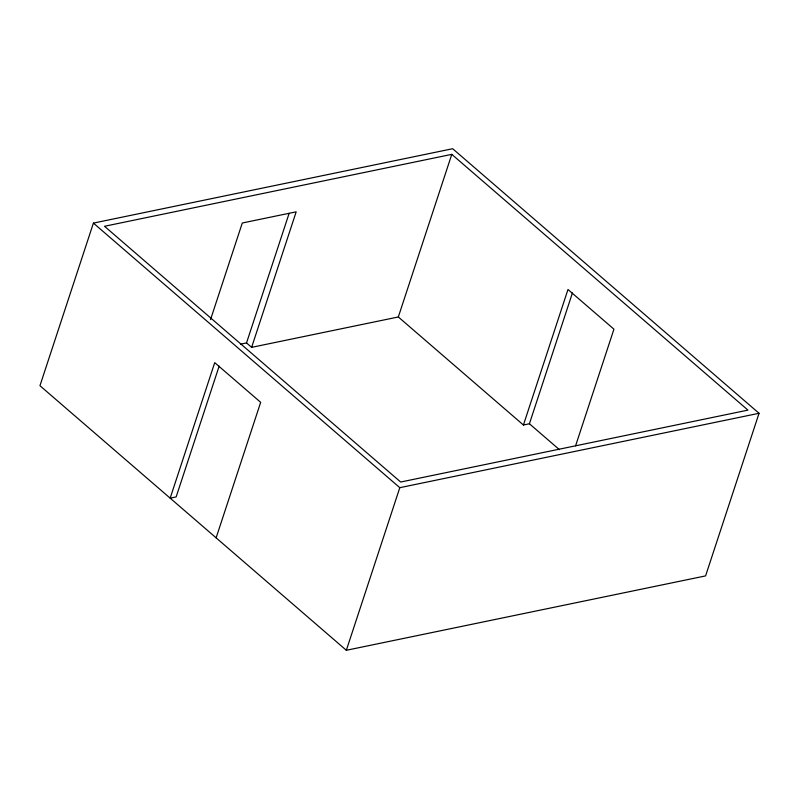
<?xml version="1.0" encoding="UTF-8"?>
<svg xmlns="http://www.w3.org/2000/svg" width="799" height="799" viewBox="0 0 799 799"><rect width="100%" height="100%" fill="white"/><g stroke="black" fill="none" stroke-linecap="round" stroke-linejoin="round"><path stroke-width="1.2" d="M93.413 223.101L39.95 385.717L346.337 650.286L705.587 575.899L759.05 413.283L452.663 148.714L93.413 223.101L399.8 487.68L759.05 413.283M210.527 319.62L242.287 223.001L296.179 211.835L251.625 347.345L246.521 342.941L240.529 344.179M219.156 366.122L176.15 496.918L170.167 498.157L214.721 362.656L260.674 402.336L216.12 537.847M246.521 342.941L289.138 213.323M251.625 347.345L398.321 316.973L451.785 154.357L747.954 410.117L400.679 482.027L104.509 226.277L451.785 154.357M346.337 650.286L399.8 487.68M398.321 316.973L523.425 425.008L567.979 289.498L613.942 329.178L575.58 445.832M523.425 425.008L529.417 423.76L572.414 292.973M529.417 423.76L559.43 449.677"/></g></svg>
